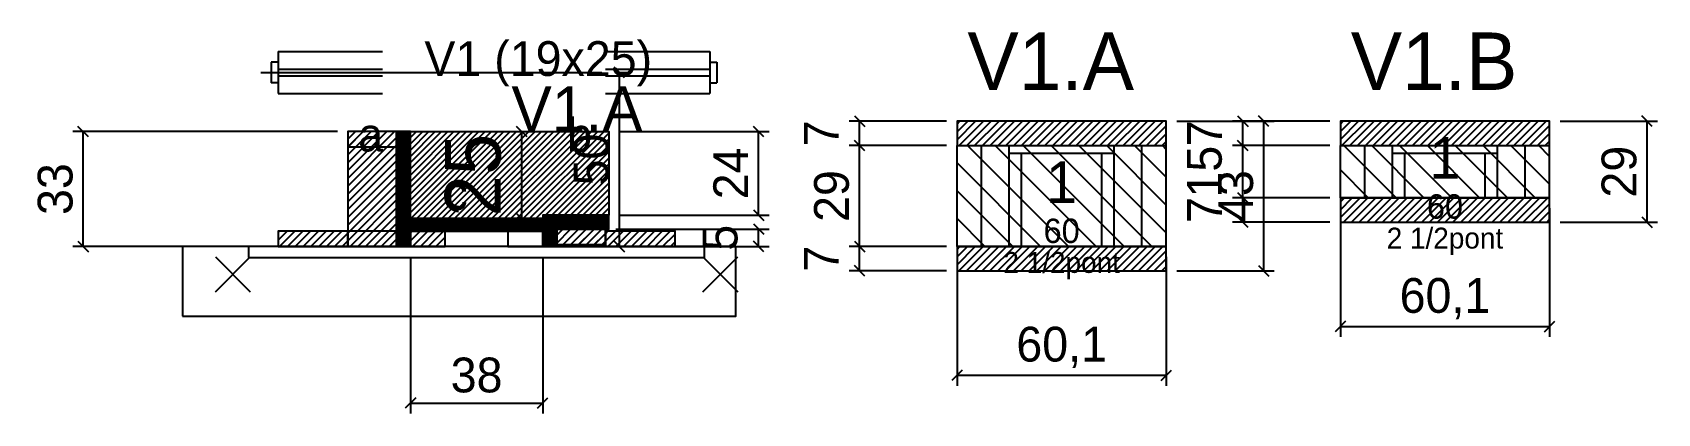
# Model space of a CAD drawing. Extents: x -69 to 398, y -77 to 32.
import ezdxf
from ezdxf.enums import TextEntityAlignment as Align

# ---------------------------------------------------------------- set-up
doc = ezdxf.new("R2010")
doc.units = 0
for name, color, linetype in [('5', 5, 'Continuous'), ('barrote', 126, 'Continuous'), ('CONCRETO', 251, 'Continuous'), ('COTA', 241, 'Continuous'), ('Cota Seção (2x)', 241, 'Continuous'), ('detalhes', 7, 'Continuous'), ('Hachura', 251, 'Continuous'), ('Madeira', 126, 'Continuous'), ('NOMENCLATURA', 7, 'Continuous'), ('Painéis', 200, 'Continuous'), ('presilha', 224, 'Continuous'), ('Reaproveitamento', 30, 'Continuous'), ('SARR_2.2x7', 40, 'Continuous'), ('SARR_3.5x7', 81, 'Continuous'), ('SCO-___-LAJ', 224, 'Continuous'), ('TENSOR', 224, 'Continuous'), ('texto', 7, 'Continuous'), ('Texto Seção', 7, 'Continuous')]:
    doc.layers.add(name, color=color, linetype=linetype)
doc.dimstyles.new('PAINEL', dxfattribs={"dimtxt": 10, "dimasz": 3, "dimexe": 3, "dimexo": 3, "dimgap": 3, "dimtad": 1, "dimblk": 'OBLIQUE', "dimblk1": 'OBLIQUE', "dimcen": 2.5, "dimclrd": 4, "dimclre": 4, "dimclrt": 240, "dimazin": 3, "dimtfac": 1, "dimtmove": 0, "dimatfit": 3})
doc.dimstyles.new('SECAO2X', dxfattribs={"dimtxt": 16, "dimasz": 3, "dimexe": 3, "dimexo": 3, "dimgap": 3, "dimtad": 1, "dimblk": 'OBLIQUE', "dimblk1": 'OBLIQUE', "dimcen": 2.5, "dimclrd": 4, "dimclre": 4, "dimclrt": 240, "dimazin": 3, "dimtfac": 1, "dimtmove": 0, "dimatfit": 3})

# ---------------------------------------------------------------- blocks, each defined once
blk = doc.blocks.new('_OBLIQUE')
at = {"color": 0, "linetype": 'BYBLOCK'}
blk.add_line((-0.5, -0.5), (0.5, 0.5), dxfattribs=at)

msp = doc.modelspace()

# ---------------------------------------------------------------- hatches: boundary and pattern name
at = {"layer": 'COTA'}
h = msp.add_hatch(dxfattribs=at)
h.set_pattern_fill('ANSI31', scale=0.5)
h.paths.add_polyline_path([(197, 0), (257.1, 0), (257.1, 7), (197, 7)])
h = msp.add_hatch(dxfattribs=at)
h.set_pattern_fill('ANSI31', scale=0.5)
h.paths.add_polyline_path([(307.1, 0), (367.2, 0), (367.2, 7), (307.1, 7)])
h = msp.add_hatch(dxfattribs=at)
h.set_pattern_fill('ANSI31', scale=0.4)
h.paths.add_polyline_path([(40, -21), (40, 4), (97, 4), (97, -20), (78, -20), (78, -21)])
h = msp.add_hatch(dxfattribs=at)
h.set_pattern_fill('ANSI31', scale=0.5)
h.paths.add_polyline_path([(307.1, -22), (367.2, -22), (367.2, -15), (307.1, -15)])
h = msp.add_hatch(dxfattribs=at)
h.set_pattern_fill('ANSI31', scale=0.5)
h.paths.add_polyline_path([(197, -36), (257.1, -36), (257.1, -29), (197, -29)])
at = {"layer": 'Hachura'}
h = msp.add_hatch(dxfattribs=at)
h.set_pattern_fill('ANSI31', scale=0.5)
h.paths.add_polyline_path([(22, -29), (36, -29), (36, 4), (22, 4)])
h = msp.add_hatch(dxfattribs=at)
h.set_pattern_fill('ANSI31', scale=0.5)
h.paths.add_polyline_path([(22, -0.4), (36, -0.4), (36, 4), (22, 4)])
h = msp.add_hatch(dxfattribs=at)
h.set_pattern_fill('SOLID')
h.paths.add_polyline_path([(36, -29), (40, -29), (40, 4), (36, 4)])
h = msp.add_hatch(dxfattribs=at)
h.set_pattern_fill('SOLID')
h.paths.add_polyline_path([(40, -24.6), (78, -24.6), (78, -21), (40, -21)])
h = msp.add_hatch(dxfattribs=at)
h.set_pattern_fill('SOLID')
h.paths.add_polyline_path([(78, -24), (97, -24), (97, -20), (78, -20)])
h = msp.add_hatch(dxfattribs=at)
h.set_pattern_fill('ANSI31', scale=0.5)
h.paths.add_polyline_path([(2, -29), (22, -29), (22, -24.6), (2, -24.6)])
h = msp.add_hatch(dxfattribs=at)
h.set_pattern_fill('ANSI31', scale=0.5)
h.paths.add_polyline_path([(40, -29), (50, -29), (50, -24.6), (40, -24.6)])
h = msp.add_hatch(dxfattribs=at)
h.set_pattern_fill('SOLID')
h.paths.add_polyline_path([(78, -29), (82, -29), (82, -24), (78, -24)])
h = msp.add_hatch(dxfattribs=at)
h.set_pattern_fill('ANSI31', scale=0.5)
h.paths.add_polyline_path([(82, -29), (96, -29), (96, -24), (82, -24)])
h = msp.add_hatch(dxfattribs=at)
h.set_pattern_fill('ANSI31', scale=0.5)
h.paths.add_polyline_path([(82, -28.4), (96, -28.4), (96, -24), (82, -24)])
h = msp.add_hatch(dxfattribs=at)
h.set_pattern_fill('ANSI31', scale=0.5)
h.paths.add_polyline_path([(96, -29), (116, -29), (116, -24.6), (96, -24.6)])

# ---------------------------------------------------------------- linework, layer by layer
for p, q in [((0, 24), (0, 18)), ((2, 24), (0, 24)), ((2, 27), (32, 27)), ((2, 27), (2, 15)), ((96, 27), (126, 27)), ((126, 27), (126, 15)), ((126, 24), (128, 24)), ((128, 24), (128, 18)), ((2, 22), (32, 22)), ((2, 20), (32, 20)), ((96, 22), (126, 22)), ((96, 20), (126, 20)), ((2, 18), (0, 18)), ((2, 15), (32, 15)), ((96, 15), (126, 15)), ((126, 18), (128, 18))]:
    msp.add_line(p, q)
at = {"layer": 'barrote'}
msp.add_lwpolyline([(-25.5, -49), (133.5, -49), (133.5, -29), (-25.5, -29)], close=True, dxfattribs=at)
at = {"layer": 'CONCRETO'}
msp.add_lwpolyline([(40, -21), (40, 4), (97, 4), (97, -20), (78, -20), (78, -21)], close=True, dxfattribs=at)
at = {"layer": 'Madeira'}
for points in [[(22, -29), (36, -29), (36, 4), (22, 4)], [(22, -0.4), (36, -0.4), (36, 4), (22, 4)], [(2, -29), (22, -29), (22, -24.6), (2, -24.6)], [(22, -29), (36, -29), (36, -24.6), (22, -24.6)], [(40, -29), (50, -29), (50, -24.6), (40, -24.6)], [(68, -29), (78, -29), (78, -24.6), (68, -24.6)], [(82, -29), (96, -29), (96, -24), (82, -24)], [(82, -28.4), (96, -28.4), (96, -24), (82, -24)], [(96, -29), (116, -29), (116, -24.6), (96, -24.6)]]:
    msp.add_lwpolyline(points, close=True, dxfattribs=at)
at = {"layer": 'Painéis'}
for p, q in [((197, 0), (257.1, 0)), ((197, -29), (197, 0)), ((257.1, -29), (257.1, 0)), ((307.1, 0), (367.2, 0)), ((307.1, -15), (307.1, 0)), ((367.2, -15), (367.2, 0)), ((307.1, -15), (367.2, -15)), ((197, -29), (257.1, -29))]:
    msp.add_line(p, q, dxfattribs=at)
for points in [[(36, -29), (40, -29), (40, 4), (36, 4)], [(40, -24.6), (78, -24.6), (78, -21), (40, -21)], [(78, -24), (97, -24), (97, -20), (78, -20)], [(78, -29), (82, -29), (82, -24), (78, -24)]]:
    msp.add_lwpolyline(points, close=True, dxfattribs=at)
at = {"layer": 'presilha'}
for p, q in [((-16, -42), (-6, -32)), ((-16, -32), (-6, -42)), ((124, -42), (134, -32)), ((124, -32), (134, -42))]:
    msp.add_line(p, q, dxfattribs=at)
at = {"layer": 'Reaproveitamento', "color": 30}
for p, q in [((229, -29), (200, 0)), ((237, -29), (208, 0)), ((245, -29), (216, 0)), ((253, -29), (224, 0)), ((257.1, -25.1), (232, 0)), ((257.1, -17.1), (240, 0)), ((257.1, -9.1), (248, 0)), ((257.1, -1.1), (256, 0)), ((323.1, -15), (308.1, 0)), ((331.1, -15), (316.1, 0)), ((339.1, -15), (324.1, 0)), ((347.1, -15), (332.1, 0)), ((355.1, -15), (340.1, 0)), ((363.1, -15), (348.1, 0)), ((367.2, -11.1), (356.1, 0)), ((367.2, -3.1), (364.1, 0)), ((221, -29), (197, -5)), ((315.1, -15), (307.1, -7)), ((213, -29), (197, -13)), ((307.1, -15), (307.1, -15)), ((205, -29), (197, -21)), ((197, -29), (197, -29))]:
    msp.add_line(p, q, dxfattribs=at)
at = {"layer": 'SARR_2.2x7'}
for p, q in [((204, -29), (204, 0)), ((250.1, -29), (250.1, 0)), ((314.1, -15), (314.1, 0)), ((360.2, -15), (360.2, 0)), ((212, -2.2), (242.1, -2.2)), ((322.1, -2.2), (352.2, -2.2))]:
    msp.add_line(p, q, dxfattribs=at)
at = {"layer": 'SARR_3.5x7'}
for p, q in [((212, -29), (212, 0)), ((242.1, -29), (242.1, 0)), ((322.1, -15), (322.1, 0)), ((352.2, -15), (352.2, 0)), ((215.5, -29), (215.5, -2.2)), ((238.6, -29), (238.6, -2.2)), ((325.6, -15), (325.6, -2.2)), ((348.7, -15), (348.7, -2.2)), ((322.1, -15), (325.6, -15)), ((348.7, -15), (352.2, -15)), ((212, -29), (215.5, -29)), ((238.6, -29), (242.1, -29))]:
    msp.add_line(p, q, dxfattribs=at)
at = {"layer": 'SCO-___-LAJ'}
for points in [[(197, 0), (257.1, 0), (257.1, 7), (197, 7)], [(307.1, 0), (367.2, 0), (367.2, 7), (307.1, 7)], [(307.1, -22), (367.2, -22), (367.2, -15), (307.1, -15)], [(-6.5, -32.2), (124.5, -32.2), (124.5, -29), (-6.5, -29)], [(197, -36), (257.1, -36), (257.1, -29), (197, -29)]]:
    msp.add_lwpolyline(points, close=True, dxfattribs=at)
at = {"layer": 'TENSOR'}
msp.add_line((-3, 21), (95, 21), dxfattribs=at)

# ---------------------------------------------------------------- texts
at = {"layer": '5'}
for s, height, p in [('1', 12, (337.15, -3.5)), ('1', 12, (227.05, -10.5)), ('60', 7, (337.15, -17.5)), ('60', 7, (227.05, -24.5))]:
    msp.add_text(s, height=height, dxfattribs=at).set_placement(p, align=Align.MIDDLE_CENTER)
at = {"layer": 'detalhes'}
for s, p in [('a', (25, -1.7)), ('b', (85, -1.7)), ('c', (50, -18.5))]:
    msp.add_text(s, height=9.6, dxfattribs=at).set_placement(p)
at = {"layer": 'NOMENCLATURA'}
for s, p in [('V1.A', (200, 16)), ('V1.B', (310.1, 16))]:
    msp.add_text(s, height=16.5, dxfattribs=at).set_placement(p)
at = {"layer": 'texto', "char_height": 6, "attachment_point": 5}
for insert in [(337.15, -27.5), (227.05, -34.5)]:
    msp.add_mtext('2 1/2pont', dxfattribs=dict(at, insert=insert))
at = {"layer": 'Texto Seção'}
for s, height, p in [('V1 (19x25)', 10, (44, 20)), ('V1.A', 13, (69, 4))]:
    msp.add_text(s, height=height, dxfattribs=at).set_placement(p)

# ---------------------------------------------------------------- dimensions: what is measured, and where the dimension line sits
at = {"layer": 'COTA'}
for base, p1, p2 in [((100, -29), (96, -29), (96, 21)), ((-54, -29), (2, -29), (22, 4)), ((140, -20), (97, -20), (97, 4)), ((169, 0), (197, 0), (197, 7)), ((285.1, -36), (257.1, -36), (257.1, 7)), ((279.1, 0), (307.1, 0), (307.1, 7)), ((395.2, -22), (367.2, -22), (367.2, 7)), ((169, -29), (197, -29), (197, 0)), ((279.1, -15), (307.1, -15), (307.1, 0)), ((279.1, -22), (307.1, -22), (307.1, -15)), ((140, -29), (96, -29), (96, -24)), ((169, -36), (197, -36), (197, -29))]:
    msp.add_linear_dim(base=base, p1=p1, p2=p2, angle=90, dimstyle='PAINEL', dxfattribs=at).render()
for base, p1, p2 in [((307.1, -52), (307.1, -15), (367.2, -15)), ((40, -74), (40, -29), (78, -29)), ((197, -66), (197, -29), (257.1, -29))]:
    msp.add_linear_dim(base=base, p1=p1, p2=p2, dimstyle='PAINEL', dxfattribs=at).render()
at = {"layer": 'Cota Seção (2x)'}
msp.add_linear_dim(base=(72, -21), p1=(40, -21), p2=(40, 4), angle=90, dimstyle='SECAO2X', dxfattribs=at).render()

doc.saveas('drawing.dxf')
